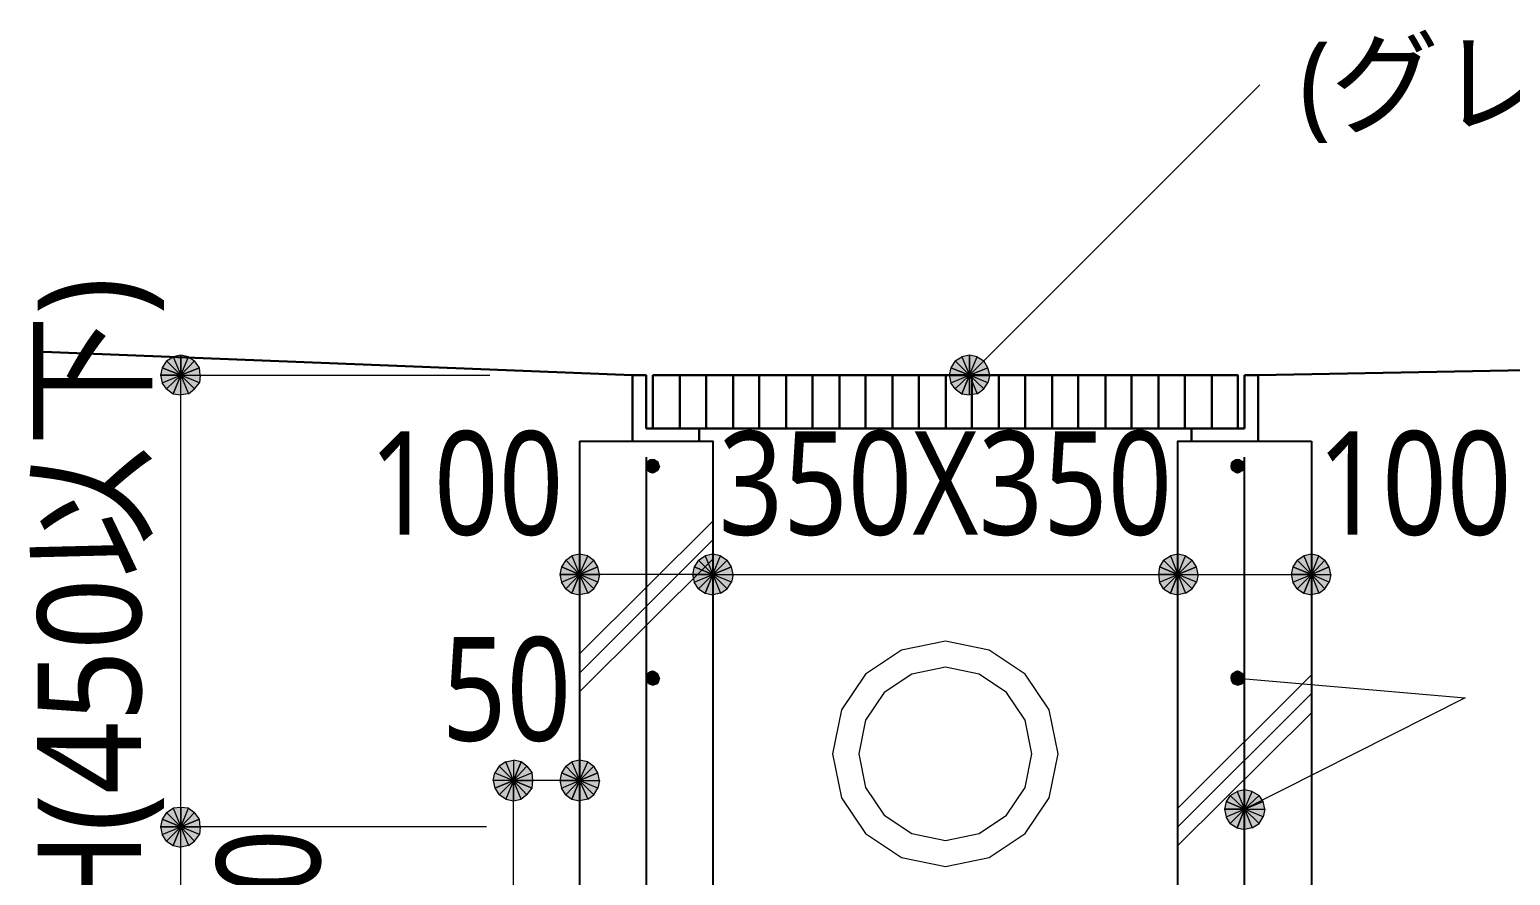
# Model space of a CAD drawing. Header units: millimetres. Extents: x 0 to 420, y 0 to 297.
# Drawn here: x 320.46 to 357.58, y 230.37 to 251.58 of the extents above; entities that cross this region are included whole.
import ezdxf
from ezdxf.enums import TextEntityAlignment as Align

# ---------------------------------------------------------------- set-up
doc = ezdxf.new("R2010")
doc.units = ezdxf.units.MM
doc.styles.add('kst32b', font='NotoSansJP-Variable.ttf')

msp = doc.modelspace()

# ---------------------------------------------------------------- hatches: boundary and pattern name
h = msp.add_hatch(color=7)
h.paths.add_polyline_path([(324.252, 243.417), (324.062, 243.374), (324.252, 242.909), (324.252, 243.417)])
h.paths.add_polyline_path([(324.062, 243.374), (324.252, 242.909), (323.892, 243.268), (324.062, 243.374)])
h.paths.add_polyline_path([(324.252, 242.909), (323.892, 243.268), (323.787, 243.099), (324.252, 242.909)])
h = msp.add_hatch(color=7)
h.paths.add_polyline_path([(324.718, 243.099), (324.591, 243.268), (324.252, 242.909), (324.718, 243.099)])
h.paths.add_polyline_path([(324.591, 243.268), (324.252, 242.909), (324.443, 243.374), (324.591, 243.268)])
h.paths.add_polyline_path([(324.252, 242.909), (324.443, 243.374), (324.252, 243.417), (324.252, 242.909)])
h = msp.add_hatch(color=7)
h.paths.add_polyline_path([(344.022, 243.417), (343.831, 243.374), (344.022, 242.909), (344.022, 243.417)])
h.paths.add_polyline_path([(343.831, 243.374), (344.022, 242.909), (343.662, 243.268), (343.831, 243.374)])
h.paths.add_polyline_path([(344.022, 242.909), (343.662, 243.268), (343.556, 243.099), (344.022, 242.909)])
h = msp.add_hatch(color=7)
h.paths.add_polyline_path([(344.487, 243.099), (344.382, 243.268), (344.022, 242.909), (344.487, 243.099)])
h.paths.add_polyline_path([(344.382, 243.268), (344.022, 242.909), (344.212, 243.374), (344.382, 243.268)])
h.paths.add_polyline_path([(344.022, 242.909), (344.212, 243.374), (344.022, 243.417), (344.022, 242.909)])
for points in [[(323.787, 243.099), (323.744, 242.909), (324.252, 242.909), (323.787, 243.099)], [(343.556, 243.099), (343.514, 242.909), (344.022, 242.909), (343.556, 243.099)], [(333.798, 238.104), (333.756, 237.913), (334.243, 237.913), (333.798, 238.104)], [(337.121, 238.104), (337.079, 237.913), (337.587, 237.913), (337.121, 238.104)], [(348.784, 238.104), (348.763, 237.913), (349.25, 237.913), (348.784, 238.104)], [(352.129, 238.104), (352.086, 237.913), (352.594, 237.913), (352.129, 238.104)], [(333.798, 232.939), (333.756, 232.749), (334.243, 232.749), (333.798, 232.939)], [(334.243, 232.791), (334.222, 232.77), (334.201, 232.749), (334.222, 232.728), (334.243, 232.706), (334.264, 232.728), (334.285, 232.749), (334.264, 232.77), (334.243, 232.791)], [(333.057, 232.558), (333.079, 232.749), (332.592, 232.749), (333.057, 232.558)], [(350.456, 232.22), (350.414, 232.029), (350.922, 232.029), (350.456, 232.22)], [(323.787, 231.775), (323.744, 231.584), (324.252, 231.584), (323.787, 231.775)]]:
    msp.add_hatch(color=7).paths.add_polyline_path(points)
h = msp.add_hatch(color=7)
h.paths.add_polyline_path([(323.744, 242.909), (323.787, 242.718), (324.252, 242.909), (323.744, 242.909)])
h.paths.add_polyline_path([(323.787, 242.718), (324.252, 242.909), (323.892, 242.57), (323.787, 242.718)])
h.paths.add_polyline_path([(324.252, 242.909), (323.892, 242.57), (324.062, 242.443), (324.252, 242.909)])
h = msp.add_hatch(color=7)
h.paths.add_polyline_path([(324.062, 242.443), (324.252, 242.422), (324.252, 242.909), (324.062, 242.443)])
h.paths.add_polyline_path([(324.252, 242.422), (324.252, 242.909), (324.443, 242.443), (324.252, 242.422)])
h.paths.add_polyline_path([(324.252, 242.909), (324.443, 242.443), (324.591, 242.57), (324.252, 242.909)])
h = msp.add_hatch(color=7)
h.paths.add_polyline_path([(324.591, 242.57), (324.718, 242.718), (324.252, 242.909), (324.591, 242.57)])
h.paths.add_polyline_path([(324.718, 242.718), (324.252, 242.909), (324.739, 242.909), (324.718, 242.718)])
h.paths.add_polyline_path([(324.252, 242.909), (324.739, 242.909), (324.718, 243.099), (324.252, 242.909)])
h = msp.add_hatch(color=7)
h.paths.add_polyline_path([(343.514, 242.909), (343.556, 242.718), (344.022, 242.909), (343.514, 242.909)])
h.paths.add_polyline_path([(343.556, 242.718), (344.022, 242.909), (343.662, 242.57), (343.556, 242.718)])
h.paths.add_polyline_path([(344.022, 242.909), (343.662, 242.57), (343.831, 242.443), (344.022, 242.909)])
h = msp.add_hatch(color=7)
h.paths.add_polyline_path([(343.831, 242.443), (344.022, 242.422), (344.022, 242.909), (343.831, 242.443)])
h.paths.add_polyline_path([(344.022, 242.422), (344.022, 242.909), (344.212, 242.443), (344.022, 242.422)])
h.paths.add_polyline_path([(344.022, 242.909), (344.212, 242.443), (344.382, 242.57), (344.022, 242.909)])
h = msp.add_hatch(color=7)
h.paths.add_polyline_path([(344.382, 242.57), (344.487, 242.718), (344.022, 242.909), (344.382, 242.57)])
h.paths.add_polyline_path([(344.487, 242.718), (344.022, 242.909), (344.53, 242.909), (344.487, 242.718)])
h.paths.add_polyline_path([(344.022, 242.909), (344.53, 242.909), (344.487, 243.099), (344.022, 242.909)])
h = msp.add_hatch(color=7)
h.paths.add_polyline_path([(335.979, 240.75), (335.915, 240.623), (336.084, 240.623), (335.979, 240.75)])
h.paths.add_polyline_path([(335.915, 240.623), (336.084, 240.623), (335.979, 240.517), (335.915, 240.623)])
h.paths.add_polyline_path([(336.084, 240.623), (335.979, 240.517), (336.084, 240.474), (336.084, 240.623)])
h = msp.add_hatch(color=7)
h.paths.add_polyline_path([(336.254, 240.623), (336.211, 240.75), (336.084, 240.623), (336.254, 240.623)])
h.paths.add_polyline_path([(336.211, 240.75), (336.084, 240.623), (336.084, 240.792), (336.211, 240.75)])
h.paths.add_polyline_path([(336.084, 240.623), (336.084, 240.792), (335.979, 240.75), (336.084, 240.623)])
h = msp.add_hatch(color=7)
h.paths.add_polyline_path([(336.084, 240.474), (336.211, 240.517), (336.084, 240.623), (336.084, 240.474)])
h.paths.add_polyline_path([(336.211, 240.517), (336.084, 240.623), (336.254, 240.623), (336.211, 240.517)])
h = msp.add_hatch(color=7)
h.paths.add_polyline_path([(350.626, 240.75), (350.584, 240.623), (350.753, 240.623), (350.626, 240.75)])
h.paths.add_polyline_path([(350.584, 240.623), (350.753, 240.623), (350.626, 240.517), (350.584, 240.623)])
h.paths.add_polyline_path([(350.753, 240.623), (350.626, 240.517), (350.753, 240.474), (350.753, 240.623)])
h = msp.add_hatch(color=7)
h.paths.add_polyline_path([(350.922, 240.623), (350.88, 240.75), (350.753, 240.623), (350.922, 240.623)])
h.paths.add_polyline_path([(350.88, 240.75), (350.753, 240.623), (350.753, 240.792), (350.88, 240.75)])
h.paths.add_polyline_path([(350.753, 240.623), (350.753, 240.792), (350.626, 240.75), (350.753, 240.623)])
h = msp.add_hatch(color=7)
h.paths.add_polyline_path([(350.753, 240.474), (350.88, 240.517), (350.753, 240.623), (350.753, 240.474)])
h.paths.add_polyline_path([(350.88, 240.517), (350.753, 240.623), (350.922, 240.623), (350.88, 240.517)])
h = msp.add_hatch(color=7)
h.paths.add_polyline_path([(334.243, 238.421), (334.052, 238.379), (334.243, 237.913), (334.243, 238.421)])
h.paths.add_polyline_path([(334.052, 238.379), (334.243, 237.913), (333.904, 238.273), (334.052, 238.379)])
h.paths.add_polyline_path([(334.243, 237.913), (333.904, 238.273), (333.798, 238.104), (334.243, 237.913)])
h = msp.add_hatch(color=7)
h.paths.add_polyline_path([(334.709, 238.104), (334.603, 238.273), (334.243, 237.913), (334.709, 238.104)])
h.paths.add_polyline_path([(334.603, 238.273), (334.243, 237.913), (334.454, 238.379), (334.603, 238.273)])
h.paths.add_polyline_path([(334.243, 237.913), (334.454, 238.379), (334.243, 238.421), (334.243, 237.913)])
h = msp.add_hatch(color=7)
h.paths.add_polyline_path([(337.587, 238.421), (337.397, 238.379), (337.587, 237.913), (337.587, 238.421)])
h.paths.add_polyline_path([(337.397, 238.379), (337.587, 237.913), (337.227, 238.273), (337.397, 238.379)])
h.paths.add_polyline_path([(337.587, 237.913), (337.227, 238.273), (337.121, 238.104), (337.587, 237.913)])
h = msp.add_hatch(color=7)
h.paths.add_polyline_path([(338.053, 238.104), (337.947, 238.273), (337.587, 237.913), (338.053, 238.104)])
h.paths.add_polyline_path([(337.947, 238.273), (337.587, 237.913), (337.778, 238.379), (337.947, 238.273)])
h.paths.add_polyline_path([(337.587, 237.913), (337.778, 238.379), (337.587, 238.421), (337.587, 237.913)])
h = msp.add_hatch(color=7)
h.paths.add_polyline_path([(349.25, 238.421), (349.06, 238.379), (349.25, 237.913), (349.25, 238.421)])
h.paths.add_polyline_path([(349.06, 238.379), (349.25, 237.913), (348.89, 238.273), (349.06, 238.379)])
h.paths.add_polyline_path([(349.25, 237.913), (348.89, 238.273), (348.784, 238.104), (349.25, 237.913)])
h = msp.add_hatch(color=7)
h.paths.add_polyline_path([(349.716, 238.104), (349.61, 238.273), (349.25, 237.913), (349.716, 238.104)])
h.paths.add_polyline_path([(349.61, 238.273), (349.25, 237.913), (349.441, 238.379), (349.61, 238.273)])
h.paths.add_polyline_path([(349.25, 237.913), (349.441, 238.379), (349.25, 238.421), (349.25, 237.913)])
h = msp.add_hatch(color=7)
h.paths.add_polyline_path([(352.594, 238.421), (352.404, 238.379), (352.594, 237.913), (352.594, 238.421)])
h.paths.add_polyline_path([(352.404, 238.379), (352.594, 237.913), (352.235, 238.273), (352.404, 238.379)])
h.paths.add_polyline_path([(352.594, 237.913), (352.235, 238.273), (352.129, 238.104), (352.594, 237.913)])
h = msp.add_hatch(color=7)
h.paths.add_polyline_path([(353.039, 238.104), (352.933, 238.273), (352.594, 237.913), (353.039, 238.104)])
h.paths.add_polyline_path([(352.933, 238.273), (352.594, 237.913), (352.785, 238.379), (352.933, 238.273)])
h.paths.add_polyline_path([(352.594, 237.913), (352.785, 238.379), (352.594, 238.421), (352.594, 237.913)])
h = msp.add_hatch(color=7)
h.paths.add_polyline_path([(334.603, 237.554), (334.709, 237.723), (334.243, 237.913), (334.603, 237.554)])
h.paths.add_polyline_path([(334.709, 237.723), (334.243, 237.913), (334.751, 237.913), (334.709, 237.723)])
h.paths.add_polyline_path([(334.243, 237.913), (334.751, 237.913), (334.709, 238.104), (334.243, 237.913)])
h = msp.add_hatch(color=7)
h.paths.add_polyline_path([(337.947, 237.554), (338.053, 237.723), (337.587, 237.913), (337.947, 237.554)])
h.paths.add_polyline_path([(338.053, 237.723), (337.587, 237.913), (338.095, 237.913), (338.053, 237.723)])
h.paths.add_polyline_path([(337.587, 237.913), (338.095, 237.913), (338.053, 238.104), (337.587, 237.913)])
h = msp.add_hatch(color=7)
h.paths.add_polyline_path([(349.61, 237.554), (349.716, 237.723), (349.25, 237.913), (349.61, 237.554)])
h.paths.add_polyline_path([(349.716, 237.723), (349.25, 237.913), (349.758, 237.913), (349.716, 237.723)])
h.paths.add_polyline_path([(349.25, 237.913), (349.758, 237.913), (349.716, 238.104), (349.25, 237.913)])
h = msp.add_hatch(color=7)
h.paths.add_polyline_path([(352.933, 237.554), (353.039, 237.723), (352.594, 237.913), (352.933, 237.554)])
h.paths.add_polyline_path([(353.039, 237.723), (352.594, 237.913), (353.081, 237.913), (353.039, 237.723)])
h.paths.add_polyline_path([(352.594, 237.913), (353.081, 237.913), (353.039, 238.104), (352.594, 237.913)])
h = msp.add_hatch(color=7)
h.paths.add_polyline_path([(333.756, 237.913), (333.798, 237.723), (334.243, 237.913), (333.756, 237.913)])
h.paths.add_polyline_path([(333.798, 237.723), (334.243, 237.913), (333.904, 237.554), (333.798, 237.723)])
h.paths.add_polyline_path([(334.243, 237.913), (333.904, 237.554), (334.052, 237.448), (334.243, 237.913)])
h = msp.add_hatch(color=7)
h.paths.add_polyline_path([(334.052, 237.448), (334.243, 237.405), (334.243, 237.913), (334.052, 237.448)])
h.paths.add_polyline_path([(334.243, 237.405), (334.243, 237.913), (334.454, 237.448), (334.243, 237.405)])
h.paths.add_polyline_path([(334.243, 237.913), (334.454, 237.448), (334.603, 237.554), (334.243, 237.913)])
h = msp.add_hatch(color=7)
h.paths.add_polyline_path([(337.079, 237.913), (337.121, 237.723), (337.587, 237.913), (337.079, 237.913)])
h.paths.add_polyline_path([(337.121, 237.723), (337.587, 237.913), (337.227, 237.554), (337.121, 237.723)])
h.paths.add_polyline_path([(337.587, 237.913), (337.227, 237.554), (337.397, 237.448), (337.587, 237.913)])
h = msp.add_hatch(color=7)
h.paths.add_polyline_path([(337.397, 237.448), (337.587, 237.405), (337.587, 237.913), (337.397, 237.448)])
h.paths.add_polyline_path([(337.587, 237.405), (337.587, 237.913), (337.778, 237.448), (337.587, 237.405)])
h.paths.add_polyline_path([(337.587, 237.913), (337.778, 237.448), (337.947, 237.554), (337.587, 237.913)])
h = msp.add_hatch(color=7)
h.paths.add_polyline_path([(348.763, 237.913), (348.784, 237.723), (349.25, 237.913), (348.763, 237.913)])
h.paths.add_polyline_path([(348.784, 237.723), (349.25, 237.913), (348.89, 237.554), (348.784, 237.723)])
h.paths.add_polyline_path([(349.25, 237.913), (348.89, 237.554), (349.06, 237.448), (349.25, 237.913)])
h = msp.add_hatch(color=7)
h.paths.add_polyline_path([(349.06, 237.448), (349.25, 237.405), (349.25, 237.913), (349.06, 237.448)])
h.paths.add_polyline_path([(349.25, 237.405), (349.25, 237.913), (349.441, 237.448), (349.25, 237.405)])
h.paths.add_polyline_path([(349.25, 237.913), (349.441, 237.448), (349.61, 237.554), (349.25, 237.913)])
h = msp.add_hatch(color=7)
h.paths.add_polyline_path([(352.086, 237.913), (352.129, 237.723), (352.594, 237.913), (352.086, 237.913)])
h.paths.add_polyline_path([(352.129, 237.723), (352.594, 237.913), (352.235, 237.554), (352.129, 237.723)])
h.paths.add_polyline_path([(352.594, 237.913), (352.235, 237.554), (352.404, 237.448), (352.594, 237.913)])
h = msp.add_hatch(color=7)
h.paths.add_polyline_path([(352.404, 237.448), (352.594, 237.405), (352.594, 237.913), (352.404, 237.448)])
h.paths.add_polyline_path([(352.594, 237.405), (352.594, 237.913), (352.785, 237.448), (352.594, 237.405)])
h.paths.add_polyline_path([(352.594, 237.913), (352.785, 237.448), (352.933, 237.554), (352.594, 237.913)])
h = msp.add_hatch(color=7)
h.paths.add_polyline_path([(335.979, 235.416), (335.915, 235.31), (336.084, 235.31), (335.979, 235.416)])
h.paths.add_polyline_path([(335.915, 235.31), (336.084, 235.31), (335.979, 235.183), (335.915, 235.31)])
h.paths.add_polyline_path([(336.084, 235.31), (335.979, 235.183), (336.084, 235.14), (336.084, 235.31)])
h = msp.add_hatch(color=7)
h.paths.add_polyline_path([(336.254, 235.31), (336.211, 235.416), (336.084, 235.31), (336.254, 235.31)])
h.paths.add_polyline_path([(336.211, 235.416), (336.084, 235.31), (336.084, 235.458), (336.211, 235.416)])
h.paths.add_polyline_path([(336.084, 235.31), (336.084, 235.458), (335.979, 235.416), (336.084, 235.31)])
h = msp.add_hatch(color=7)
h.paths.add_polyline_path([(350.626, 235.416), (350.584, 235.31), (350.753, 235.31), (350.626, 235.416)])
h.paths.add_polyline_path([(350.584, 235.31), (350.753, 235.31), (350.626, 235.183), (350.584, 235.31)])
h.paths.add_polyline_path([(350.753, 235.31), (350.626, 235.183), (350.753, 235.14), (350.753, 235.31)])
h = msp.add_hatch(color=7)
h.paths.add_polyline_path([(350.922, 235.31), (350.88, 235.416), (350.753, 235.31), (350.922, 235.31)])
h.paths.add_polyline_path([(350.88, 235.416), (350.753, 235.31), (350.753, 235.458), (350.88, 235.416)])
h.paths.add_polyline_path([(350.753, 235.31), (350.753, 235.458), (350.626, 235.416), (350.753, 235.31)])
h = msp.add_hatch(color=7)
h.paths.add_polyline_path([(336.084, 235.14), (336.211, 235.183), (336.084, 235.31), (336.084, 235.14)])
h.paths.add_polyline_path([(336.211, 235.183), (336.084, 235.31), (336.254, 235.31), (336.211, 235.183)])
h = msp.add_hatch(color=7)
h.paths.add_polyline_path([(350.753, 235.14), (350.88, 235.183), (350.753, 235.31), (350.753, 235.14)])
h.paths.add_polyline_path([(350.88, 235.183), (350.753, 235.31), (350.922, 235.31), (350.88, 235.183)])
h = msp.add_hatch(color=7)
h.paths.add_polyline_path([(332.782, 233.214), (332.592, 233.257), (332.592, 232.749), (332.782, 233.214)])
h.paths.add_polyline_path([(332.592, 233.257), (332.592, 232.749), (332.401, 233.214), (332.592, 233.257)])
h.paths.add_polyline_path([(332.592, 232.749), (332.401, 233.214), (332.232, 233.108), (332.592, 232.749)])
h = msp.add_hatch(color=7)
h.paths.add_polyline_path([(333.079, 232.749), (333.057, 232.939), (332.592, 232.749), (333.079, 232.749)])
h.paths.add_polyline_path([(333.057, 232.939), (332.592, 232.749), (332.93, 233.108), (333.057, 232.939)])
h.paths.add_polyline_path([(332.592, 232.749), (332.93, 233.108), (332.782, 233.214), (332.592, 232.749)])
h = msp.add_hatch(color=7)
h.paths.add_polyline_path([(334.243, 233.257), (334.052, 233.214), (334.243, 232.749), (334.243, 233.257)])
h.paths.add_polyline_path([(334.052, 233.214), (334.243, 232.749), (333.904, 233.108), (334.052, 233.214)])
h.paths.add_polyline_path([(334.243, 232.749), (333.904, 233.108), (333.798, 232.939), (334.243, 232.749)])
h = msp.add_hatch(color=7)
h.paths.add_polyline_path([(334.709, 232.939), (334.603, 233.108), (334.243, 232.749), (334.709, 232.939)])
h.paths.add_polyline_path([(334.603, 233.108), (334.243, 232.749), (334.454, 233.214), (334.603, 233.108)])
h.paths.add_polyline_path([(334.243, 232.749), (334.454, 233.214), (334.243, 233.257), (334.243, 232.749)])
h = msp.add_hatch(color=7)
h.paths.add_polyline_path([(332.232, 233.108), (332.126, 232.939), (332.592, 232.749), (332.232, 233.108)])
h.paths.add_polyline_path([(332.126, 232.939), (332.592, 232.749), (332.084, 232.749), (332.126, 232.939)])
h.paths.add_polyline_path([(332.592, 232.749), (332.084, 232.749), (332.126, 232.558), (332.592, 232.749)])
h = msp.add_hatch(color=7)
h.paths.add_polyline_path([(334.603, 232.389), (334.709, 232.558), (334.243, 232.749), (334.603, 232.389)])
h.paths.add_polyline_path([(334.709, 232.558), (334.243, 232.749), (334.751, 232.749), (334.709, 232.558)])
h.paths.add_polyline_path([(334.243, 232.749), (334.751, 232.749), (334.709, 232.939), (334.243, 232.749)])
h = msp.add_hatch(color=7)
h.paths.add_polyline_path([(332.126, 232.558), (332.232, 232.389), (332.592, 232.749), (332.126, 232.558)])
h.paths.add_polyline_path([(332.232, 232.389), (332.592, 232.749), (332.401, 232.283), (332.232, 232.389)])
h.paths.add_polyline_path([(332.592, 232.749), (332.401, 232.283), (332.592, 232.241), (332.592, 232.749)])
h = msp.add_hatch(color=7)
h.paths.add_polyline_path([(332.592, 232.241), (332.782, 232.283), (332.592, 232.749), (332.592, 232.241)])
h.paths.add_polyline_path([(332.782, 232.283), (332.592, 232.749), (332.93, 232.389), (332.782, 232.283)])
h.paths.add_polyline_path([(332.592, 232.749), (332.93, 232.389), (333.057, 232.558), (332.592, 232.749)])
h = msp.add_hatch(color=7)
h.paths.add_polyline_path([(333.756, 232.749), (333.798, 232.558), (334.243, 232.749), (333.756, 232.749)])
h.paths.add_polyline_path([(333.798, 232.558), (334.243, 232.749), (333.904, 232.389), (333.798, 232.558)])
h.paths.add_polyline_path([(334.243, 232.749), (333.904, 232.389), (334.052, 232.283), (334.243, 232.749)])
h = msp.add_hatch(color=7)
h.paths.add_polyline_path([(334.052, 232.283), (334.243, 232.241), (334.243, 232.749), (334.052, 232.283)])
h.paths.add_polyline_path([(334.243, 232.241), (334.243, 232.749), (334.454, 232.283), (334.243, 232.241)])
h.paths.add_polyline_path([(334.243, 232.749), (334.454, 232.283), (334.603, 232.389), (334.243, 232.749)])
h = msp.add_hatch(color=7)
h.paths.add_polyline_path([(350.922, 232.516), (350.732, 232.473), (350.922, 232.029), (350.922, 232.516)])
h.paths.add_polyline_path([(350.732, 232.473), (350.922, 232.029), (350.562, 232.368), (350.732, 232.473)])
h.paths.add_polyline_path([(350.922, 232.029), (350.562, 232.368), (350.456, 232.22), (350.922, 232.029)])
h = msp.add_hatch(color=7)
h.paths.add_polyline_path([(351.388, 232.22), (351.282, 232.368), (350.922, 232.029), (351.388, 232.22)])
h.paths.add_polyline_path([(351.282, 232.368), (350.922, 232.029), (351.113, 232.473), (351.282, 232.368)])
h.paths.add_polyline_path([(350.922, 232.029), (351.113, 232.473), (350.922, 232.516), (350.922, 232.029)])
h = msp.add_hatch(color=7)
h.paths.add_polyline_path([(324.252, 232.071), (324.062, 232.05), (324.252, 231.584), (324.252, 232.071)])
h.paths.add_polyline_path([(324.062, 232.05), (324.252, 231.584), (323.892, 231.944), (324.062, 232.05)])
h.paths.add_polyline_path([(324.252, 231.584), (323.892, 231.944), (323.787, 231.775), (324.252, 231.584)])
h = msp.add_hatch(color=7)
h.paths.add_polyline_path([(324.718, 231.775), (324.591, 231.944), (324.252, 231.584), (324.718, 231.775)])
h.paths.add_polyline_path([(324.591, 231.944), (324.252, 231.584), (324.443, 232.05), (324.591, 231.944)])
h.paths.add_polyline_path([(324.252, 231.584), (324.443, 232.05), (324.252, 232.071), (324.252, 231.584)])
h = msp.add_hatch(color=7)
h.paths.add_polyline_path([(350.414, 232.029), (350.456, 231.838), (350.922, 232.029), (350.414, 232.029)])
h.paths.add_polyline_path([(350.456, 231.838), (350.922, 232.029), (350.562, 231.669), (350.456, 231.838)])
h.paths.add_polyline_path([(350.922, 232.029), (350.562, 231.669), (350.732, 231.563), (350.922, 232.029)])
h = msp.add_hatch(color=7)
h.paths.add_polyline_path([(350.732, 231.563), (350.922, 231.521), (350.922, 232.029), (350.732, 231.563)])
h.paths.add_polyline_path([(350.922, 231.521), (350.922, 232.029), (351.113, 231.563), (350.922, 231.521)])
h.paths.add_polyline_path([(350.922, 232.029), (351.113, 231.563), (351.282, 231.669), (350.922, 232.029)])
h = msp.add_hatch(color=7)
h.paths.add_polyline_path([(351.282, 231.669), (351.388, 231.838), (350.922, 232.029), (351.282, 231.669)])
h.paths.add_polyline_path([(351.388, 231.838), (350.922, 232.029), (351.43, 232.029), (351.388, 231.838)])
h.paths.add_polyline_path([(350.922, 232.029), (351.43, 232.029), (351.388, 232.22), (350.922, 232.029)])
h = msp.add_hatch(color=7)
h.paths.add_polyline_path([(324.591, 231.225), (324.718, 231.394), (324.252, 231.584), (324.591, 231.225)])
h.paths.add_polyline_path([(324.718, 231.394), (324.252, 231.584), (324.739, 231.584), (324.718, 231.394)])
h.paths.add_polyline_path([(324.252, 231.584), (324.739, 231.584), (324.718, 231.775), (324.252, 231.584)])
h = msp.add_hatch(color=7)
h.paths.add_polyline_path([(323.744, 231.584), (323.787, 231.394), (324.252, 231.584), (323.744, 231.584)])
h.paths.add_polyline_path([(323.787, 231.394), (324.252, 231.584), (323.892, 231.225), (323.787, 231.394)])
h.paths.add_polyline_path([(324.252, 231.584), (323.892, 231.225), (324.062, 231.119), (324.252, 231.584)])
h = msp.add_hatch(color=7)
h.paths.add_polyline_path([(324.062, 231.119), (324.252, 231.076), (324.252, 231.584), (324.062, 231.119)])
h.paths.add_polyline_path([(324.252, 231.076), (324.252, 231.584), (324.443, 231.119), (324.252, 231.076)])
h.paths.add_polyline_path([(324.252, 231.584), (324.443, 231.119), (324.591, 231.225), (324.252, 231.584)])

# ---------------------------------------------------------------- linework, layer by layer
at = {"lineweight": 13}
for points in [[(344.022, 242.909), (351.303, 250.19)], [(324.252, 242.909), (331.999, 242.909)], [(324.252, 231.584), (324.252, 242.909)], [(334.243, 235.924), (337.587, 239.247)], [(334.243, 235.437), (337.587, 238.781)], [(337.587, 238.294), (334.243, 234.971)], [(337.587, 237.913), (334.243, 237.913)], [(337.587, 237.913), (349.25, 237.913)], [(349.25, 237.913), (352.594, 237.913)], [(352.594, 235.395), (349.25, 232.05)], [(350.753, 235.31), (356.447, 234.823), (350.922, 232.029)], [(349.25, 231.584), (352.594, 234.929)], [(352.594, 234.442), (349.25, 231.119)], [(332.592, 227.711), (332.592, 232.749)], [(334.243, 232.749), (332.592, 232.749)], [(331.914, 231.584), (324.252, 231.584)], [(324.252, 217.911), (324.252, 221.255), (324.252, 222.906), (324.252, 226.589), (324.252, 231.584)]]:
    msp.add_lwpolyline(points, dxfattribs=at)
at = {"lineweight": 30}
for points in [[(320.59, 243.501), (335.576, 242.909), (335.576, 241.258)], [(351.261, 242.909), (372.745, 243.311)], [(335.576, 242.909), (335.915, 242.909), (335.915, 241.575)], [(336.084, 242.909), (350.753, 242.909), (350.753, 241.575)], [(336.084, 241.575), (336.084, 242.909)], [(336.762, 241.575), (336.762, 242.909)], [(337.418, 242.909), (337.418, 241.575)], [(338.095, 241.575), (338.095, 242.909)], [(338.751, 242.909), (338.751, 241.575)], [(339.429, 241.575), (339.429, 242.909)], [(340.085, 242.909), (340.085, 241.575)], [(340.762, 241.575), (340.762, 242.909)], [(341.418, 242.909), (341.418, 241.575)], [(342.096, 241.575), (342.096, 242.909)], [(342.752, 242.909), (342.752, 241.575)], [(343.429, 241.575), (343.429, 242.909)], [(344.085, 242.909), (344.085, 241.575)], [(344.763, 241.575), (344.763, 242.909)], [(345.419, 242.909), (345.419, 241.575)], [(346.096, 241.575), (346.096, 242.909)], [(346.752, 242.909), (346.752, 241.575)], [(347.43, 241.575), (347.43, 242.909)], [(348.086, 242.909), (348.086, 241.575)], [(348.763, 241.575), (348.763, 242.909)], [(349.419, 242.909), (349.419, 241.575)], [(350.097, 241.575), (350.097, 242.909)], [(350.922, 242.909), (350.922, 241.575)], [(350.922, 242.909), (351.261, 242.909), (351.261, 241.258)], [(335.915, 241.575), (350.922, 241.575)], [(337.248, 241.258), (337.248, 241.575)], [(349.589, 241.258), (349.589, 241.575)]]:
    msp.add_lwpolyline(points, dxfattribs=at)
at = {"lineweight": 0}
for points in [[(324.252, 242.909), (323.892, 243.268), (323.787, 243.099)], [(324.062, 243.374), (324.252, 242.909), (323.892, 243.268)], [(324.252, 243.417), (324.062, 243.374), (324.252, 242.909)], [(324.252, 242.909), (324.443, 243.374), (324.252, 243.417)], [(324.591, 243.268), (324.252, 242.909), (324.443, 243.374)], [(324.718, 243.099), (324.591, 243.268), (324.252, 242.909)], [(344.022, 242.909), (343.662, 243.268), (343.556, 243.099)], [(343.831, 243.374), (344.022, 242.909), (343.662, 243.268)], [(344.022, 243.417), (343.831, 243.374), (344.022, 242.909)], [(344.022, 242.909), (344.212, 243.374), (344.022, 243.417)], [(344.382, 243.268), (344.022, 242.909), (344.212, 243.374)], [(344.487, 243.099), (344.382, 243.268), (344.022, 242.909)], [(323.787, 243.099), (323.744, 242.909), (324.252, 242.909)], [(323.744, 242.909), (323.787, 242.718), (324.252, 242.909)], [(323.787, 242.718), (324.252, 242.909), (323.892, 242.57)], [(324.252, 242.909), (323.892, 242.57), (324.062, 242.443)], [(324.062, 242.443), (324.252, 242.422), (324.252, 242.909)], [(324.252, 242.909), (324.739, 242.909), (324.718, 243.099)], [(324.252, 242.422), (324.252, 242.909), (324.443, 242.443)], [(324.252, 242.909), (324.443, 242.443), (324.591, 242.57)], [(324.591, 242.57), (324.718, 242.718), (324.252, 242.909)], [(324.718, 242.718), (324.252, 242.909), (324.739, 242.909)], [(343.556, 243.099), (343.514, 242.909), (344.022, 242.909)], [(343.514, 242.909), (343.556, 242.718), (344.022, 242.909)], [(343.556, 242.718), (344.022, 242.909), (343.662, 242.57)], [(344.022, 242.909), (343.662, 242.57), (343.831, 242.443)], [(343.831, 242.443), (344.022, 242.422), (344.022, 242.909)], [(344.022, 242.909), (344.53, 242.909), (344.487, 243.099)], [(344.022, 242.422), (344.022, 242.909), (344.212, 242.443)], [(344.022, 242.909), (344.212, 242.443), (344.382, 242.57)], [(344.382, 242.57), (344.487, 242.718), (344.022, 242.909)], [(344.487, 242.718), (344.022, 242.909), (344.53, 242.909)], [(335.979, 240.75), (335.915, 240.623), (336.084, 240.623)], [(335.915, 240.623), (336.084, 240.623), (335.979, 240.517)], [(336.084, 240.623), (336.084, 240.792), (335.979, 240.75)], [(336.084, 240.623), (335.979, 240.517), (336.084, 240.474)], [(336.211, 240.75), (336.084, 240.623), (336.084, 240.792)], [(336.254, 240.623), (336.211, 240.75), (336.084, 240.623)], [(336.084, 240.474), (336.211, 240.517), (336.084, 240.623)], [(336.211, 240.517), (336.084, 240.623), (336.254, 240.623)], [(350.626, 240.75), (350.584, 240.623), (350.753, 240.623)], [(350.584, 240.623), (350.753, 240.623), (350.626, 240.517)], [(350.753, 240.623), (350.753, 240.792), (350.626, 240.75)], [(350.753, 240.623), (350.626, 240.517), (350.753, 240.474)], [(350.88, 240.75), (350.753, 240.623), (350.753, 240.792)], [(350.922, 240.623), (350.88, 240.75), (350.753, 240.623)], [(350.753, 240.474), (350.88, 240.517), (350.753, 240.623)], [(350.88, 240.517), (350.753, 240.623), (350.922, 240.623)], [(334.052, 238.379), (334.243, 237.913), (333.904, 238.273)], [(334.243, 238.421), (334.052, 238.379), (334.243, 237.913)], [(334.243, 237.913), (334.454, 238.379), (334.243, 238.421)], [(334.603, 238.273), (334.243, 237.913), (334.454, 238.379)], [(337.397, 238.379), (337.587, 237.913), (337.227, 238.273)], [(337.587, 238.421), (337.397, 238.379), (337.587, 237.913)], [(337.587, 237.913), (337.778, 238.379), (337.587, 238.421)], [(337.947, 238.273), (337.587, 237.913), (337.778, 238.379)], [(349.06, 238.379), (349.25, 237.913), (348.89, 238.273)], [(349.25, 238.421), (349.06, 238.379), (349.25, 237.913)], [(349.25, 237.913), (349.441, 238.379), (349.25, 238.421)], [(349.61, 238.273), (349.25, 237.913), (349.441, 238.379)], [(352.404, 238.379), (352.594, 237.913), (352.235, 238.273)], [(352.594, 238.421), (352.404, 238.379), (352.594, 237.913)], [(352.594, 237.913), (352.785, 238.379), (352.594, 238.421)], [(352.933, 238.273), (352.594, 237.913), (352.785, 238.379)], [(333.798, 238.104), (333.756, 237.913), (334.243, 237.913)], [(334.243, 237.913), (333.904, 238.273), (333.798, 238.104)], [(334.709, 238.104), (334.603, 238.273), (334.243, 237.913)], [(334.243, 237.913), (334.751, 237.913), (334.709, 238.104)], [(337.121, 238.104), (337.079, 237.913), (337.587, 237.913)], [(337.587, 237.913), (337.227, 238.273), (337.121, 238.104)], [(338.053, 238.104), (337.947, 238.273), (337.587, 237.913)], [(337.587, 237.913), (338.095, 237.913), (338.053, 238.104)], [(348.784, 238.104), (348.763, 237.913), (349.25, 237.913)], [(349.25, 237.913), (348.89, 238.273), (348.784, 238.104)], [(349.716, 238.104), (349.61, 238.273), (349.25, 237.913)], [(349.25, 237.913), (349.758, 237.913), (349.716, 238.104)], [(352.129, 238.104), (352.086, 237.913), (352.594, 237.913)], [(352.594, 237.913), (352.235, 238.273), (352.129, 238.104)], [(353.039, 238.104), (352.933, 238.273), (352.594, 237.913)], [(352.594, 237.913), (353.081, 237.913), (353.039, 238.104)], [(333.756, 237.913), (333.798, 237.723), (334.243, 237.913)], [(333.798, 237.723), (334.243, 237.913), (333.904, 237.554)], [(334.243, 237.913), (333.904, 237.554), (334.052, 237.448)], [(334.052, 237.448), (334.243, 237.405), (334.243, 237.913)], [(334.243, 237.405), (334.243, 237.913), (334.454, 237.448)], [(334.243, 237.913), (334.454, 237.448), (334.603, 237.554)], [(334.603, 237.554), (334.709, 237.723), (334.243, 237.913)], [(334.709, 237.723), (334.243, 237.913), (334.751, 237.913)], [(337.079, 237.913), (337.121, 237.723), (337.587, 237.913)], [(337.121, 237.723), (337.587, 237.913), (337.227, 237.554)], [(337.587, 237.913), (337.227, 237.554), (337.397, 237.448)], [(337.397, 237.448), (337.587, 237.405), (337.587, 237.913)], [(337.587, 237.405), (337.587, 237.913), (337.778, 237.448)], [(337.587, 237.913), (337.778, 237.448), (337.947, 237.554)], [(337.947, 237.554), (338.053, 237.723), (337.587, 237.913)], [(338.053, 237.723), (337.587, 237.913), (338.095, 237.913)], [(348.763, 237.913), (348.784, 237.723), (349.25, 237.913)], [(348.784, 237.723), (349.25, 237.913), (348.89, 237.554)], [(349.25, 237.913), (348.89, 237.554), (349.06, 237.448)], [(349.06, 237.448), (349.25, 237.405), (349.25, 237.913)], [(349.25, 237.405), (349.25, 237.913), (349.441, 237.448)], [(349.25, 237.913), (349.441, 237.448), (349.61, 237.554)], [(349.61, 237.554), (349.716, 237.723), (349.25, 237.913)], [(349.716, 237.723), (349.25, 237.913), (349.758, 237.913)], [(352.086, 237.913), (352.129, 237.723), (352.594, 237.913)], [(352.129, 237.723), (352.594, 237.913), (352.235, 237.554)], [(352.594, 237.913), (352.235, 237.554), (352.404, 237.448)], [(352.404, 237.448), (352.594, 237.405), (352.594, 237.913)], [(352.594, 237.405), (352.594, 237.913), (352.785, 237.448)], [(352.594, 237.913), (352.785, 237.448), (352.933, 237.554)], [(352.933, 237.554), (353.039, 237.723), (352.594, 237.913)], [(353.039, 237.723), (352.594, 237.913), (353.081, 237.913)], [(335.979, 235.416), (335.915, 235.31), (336.084, 235.31)], [(336.084, 235.31), (336.084, 235.458), (335.979, 235.416)], [(336.211, 235.416), (336.084, 235.31), (336.084, 235.458)], [(336.254, 235.31), (336.211, 235.416), (336.084, 235.31)], [(350.626, 235.416), (350.584, 235.31), (350.753, 235.31)], [(350.753, 235.31), (350.753, 235.458), (350.626, 235.416)], [(350.88, 235.416), (350.753, 235.31), (350.753, 235.458)], [(350.922, 235.31), (350.88, 235.416), (350.753, 235.31)], [(335.915, 235.31), (336.084, 235.31), (335.979, 235.183)], [(336.084, 235.31), (335.979, 235.183), (336.084, 235.14)], [(336.084, 235.14), (336.211, 235.183), (336.084, 235.31)], [(336.211, 235.183), (336.084, 235.31), (336.254, 235.31)], [(350.584, 235.31), (350.753, 235.31), (350.626, 235.183)], [(350.753, 235.31), (350.626, 235.183), (350.753, 235.14)], [(350.753, 235.14), (350.88, 235.183), (350.753, 235.31)], [(350.88, 235.183), (350.753, 235.31), (350.922, 235.31)], [(332.592, 232.749), (332.401, 233.214), (332.232, 233.108)], [(332.592, 233.257), (332.592, 232.749), (332.401, 233.214)], [(332.782, 233.214), (332.592, 233.257), (332.592, 232.749)], [(332.592, 232.749), (332.93, 233.108), (332.782, 233.214)], [(334.052, 233.214), (334.243, 232.749), (333.904, 233.108)], [(334.243, 233.257), (334.052, 233.214), (334.243, 232.749)], [(334.243, 232.749), (334.454, 233.214), (334.243, 233.257)], [(334.603, 233.108), (334.243, 232.749), (334.454, 233.214)], [(332.126, 232.939), (332.592, 232.749), (332.084, 232.749)], [(332.232, 233.108), (332.126, 232.939), (332.592, 232.749)], [(333.057, 232.939), (332.592, 232.749), (332.93, 233.108)], [(333.079, 232.749), (333.057, 232.939), (332.592, 232.749)], [(333.798, 232.939), (333.756, 232.749), (334.243, 232.749)], [(334.243, 232.749), (333.904, 233.108), (333.798, 232.939)], [(334.243, 232.791), (334.222, 232.77), (334.201, 232.749), (334.222, 232.728), (334.243, 232.706), (334.264, 232.728), (334.285, 232.749), (334.264, 232.77)], [(334.709, 232.939), (334.603, 233.108), (334.243, 232.749)], [(334.243, 232.749), (334.751, 232.749), (334.709, 232.939)], [(332.592, 232.749), (332.084, 232.749), (332.126, 232.558)], [(332.126, 232.558), (332.232, 232.389), (332.592, 232.749)], [(332.232, 232.389), (332.592, 232.749), (332.401, 232.283)], [(332.592, 232.749), (332.401, 232.283), (332.592, 232.241)], [(332.592, 232.241), (332.782, 232.283), (332.592, 232.749)], [(332.782, 232.283), (332.592, 232.749), (332.93, 232.389)], [(332.592, 232.749), (332.93, 232.389), (333.057, 232.558)], [(333.057, 232.558), (333.079, 232.749), (332.592, 232.749)], [(333.756, 232.749), (333.798, 232.558), (334.243, 232.749)], [(333.798, 232.558), (334.243, 232.749), (333.904, 232.389)], [(334.243, 232.749), (333.904, 232.389), (334.052, 232.283)], [(334.052, 232.283), (334.243, 232.241), (334.243, 232.749)], [(334.243, 232.241), (334.243, 232.749), (334.454, 232.283)], [(334.243, 232.749), (334.454, 232.283), (334.603, 232.389)], [(334.603, 232.389), (334.709, 232.558), (334.243, 232.749)], [(334.709, 232.558), (334.243, 232.749), (334.751, 232.749)], [(350.732, 232.473), (350.922, 232.029), (350.562, 232.368)], [(350.922, 232.516), (350.732, 232.473), (350.922, 232.029)], [(350.922, 232.029), (351.113, 232.473), (350.922, 232.516)], [(351.282, 232.368), (350.922, 232.029), (351.113, 232.473)], [(324.062, 232.05), (324.252, 231.584), (323.892, 231.944)], [(324.252, 232.071), (324.062, 232.05), (324.252, 231.584)], [(324.252, 231.584), (324.443, 232.05), (324.252, 232.071)], [(324.591, 231.944), (324.252, 231.584), (324.443, 232.05)], [(350.456, 232.22), (350.414, 232.029), (350.922, 232.029)], [(350.414, 232.029), (350.456, 231.838), (350.922, 232.029)], [(350.922, 232.029), (350.562, 232.368), (350.456, 232.22)], [(350.456, 231.838), (350.922, 232.029), (350.562, 231.669)], [(350.922, 232.029), (350.562, 231.669), (350.732, 231.563)], [(350.732, 231.563), (350.922, 231.521), (350.922, 232.029)], [(351.388, 232.22), (351.282, 232.368), (350.922, 232.029)], [(350.922, 232.029), (351.43, 232.029), (351.388, 232.22)], [(350.922, 231.521), (350.922, 232.029), (351.113, 231.563)], [(350.922, 232.029), (351.113, 231.563), (351.282, 231.669)], [(351.282, 231.669), (351.388, 231.838), (350.922, 232.029)], [(351.388, 231.838), (350.922, 232.029), (351.43, 232.029)], [(323.787, 231.775), (323.744, 231.584), (324.252, 231.584)], [(324.252, 231.584), (323.892, 231.944), (323.787, 231.775)], [(324.718, 231.775), (324.591, 231.944), (324.252, 231.584)], [(324.252, 231.584), (324.739, 231.584), (324.718, 231.775)], [(323.744, 231.584), (323.787, 231.394), (324.252, 231.584)], [(323.787, 231.394), (324.252, 231.584), (323.892, 231.225)], [(324.252, 231.584), (323.892, 231.225), (324.062, 231.119)], [(324.062, 231.119), (324.252, 231.076), (324.252, 231.584)], [(324.252, 231.076), (324.252, 231.584), (324.443, 231.119)], [(324.252, 231.584), (324.443, 231.119), (324.591, 231.225)], [(324.591, 231.225), (324.718, 231.394), (324.252, 231.584)], [(324.718, 231.394), (324.252, 231.584), (324.739, 231.584)]]:
    msp.add_lwpolyline(points, close=True, dxfattribs=at)
at = {"lineweight": 25}
for points in [[(334.243, 241.258), (334.243, 222.906)], [(334.243, 241.258), (337.587, 241.258), (337.587, 226.25), (349.25, 226.25), (349.25, 241.258), (352.594, 241.258)], [(352.594, 241.258), (352.594, 222.906)], [(335.915, 240.855), (335.915, 224.917)], [(350.922, 224.917), (350.922, 240.855)]]:
    msp.add_lwpolyline(points, dxfattribs=at)
for points in [[(336.233, 240.633), (336.22, 240.695), (336.186, 240.746), (336.136, 240.78), (336.074, 240.792), (336.012, 240.78), (335.961, 240.746), (335.927, 240.695), (335.915, 240.633), (335.927, 240.571), (335.961, 240.521), (336.012, 240.487), (336.074, 240.474), (336.136, 240.487), (336.186, 240.521), (336.22, 240.571)], [(350.901, 240.633), (350.889, 240.695), (350.855, 240.746), (350.804, 240.78), (350.742, 240.792), (350.68, 240.78), (350.63, 240.746), (350.596, 240.695), (350.583, 240.633), (350.596, 240.571), (350.63, 240.521), (350.68, 240.487), (350.742, 240.474), (350.804, 240.487), (350.855, 240.521), (350.889, 240.571)], [(336.233, 235.32), (336.22, 235.382), (336.186, 235.433), (336.136, 235.467), (336.074, 235.479), (336.012, 235.467), (335.961, 235.433), (335.927, 235.382), (335.915, 235.32), (335.927, 235.259), (335.961, 235.208), (336.012, 235.174), (336.074, 235.162), (336.136, 235.174), (336.186, 235.208), (336.22, 235.259)], [(350.901, 235.32), (350.889, 235.382), (350.855, 235.433), (350.804, 235.467), (350.742, 235.479), (350.68, 235.467), (350.63, 235.433), (350.596, 235.382), (350.583, 235.32), (350.596, 235.259), (350.63, 235.208), (350.68, 235.174), (350.742, 235.162), (350.804, 235.174), (350.855, 235.208), (350.889, 235.259)]]:
    msp.add_lwpolyline(points, close=True, dxfattribs=at)
at = {"lineweight": 13}
for points in [[(346.244, 233.415), (346.022, 234.515), (345.417, 235.414), (344.518, 236.019), (343.419, 236.241), (342.319, 236.019), (341.42, 235.414), (340.815, 234.515), (340.593, 233.415), (340.815, 232.315), (341.42, 231.417), (342.319, 230.812), (343.419, 230.59), (344.518, 230.812), (345.417, 231.417), (346.022, 232.315)], [(345.588, 233.415), (345.418, 234.26), (344.953, 234.95), (344.263, 235.415), (343.419, 235.585), (342.574, 235.415), (341.884, 234.95), (341.419, 234.26), (341.249, 233.415), (341.419, 232.571), (341.884, 231.881), (342.574, 231.416), (343.419, 231.246), (344.263, 231.416), (344.953, 231.881), (345.418, 232.571)]]:
    msp.add_lwpolyline(points, close=True, dxfattribs=at)

# ---------------------------------------------------------------- texts
at = {"style": 'kst32b'}
for s, height, p, p2 in [('(グレーチング枠付き)', 2.07913, (352.298, 249.195), (378.287, 249.195)), ('H(450以下)', 2.5989, (323.257, 229.129), (323.257, 245.372)), ('100', 2.5989, (328.972, 238.908), (333.845, 238.908)), ('350X350', 2.5989, (337.735, 238.908), (349.106, 238.908)), ('100', 2.5989, (352.743, 238.908), (357.615, 238.908)), ('50', 2.5989, (330.793, 233.743), (334.041, 233.743)), ('150', 2.5989, (327.745, 226.653), (327.745, 231.526))]:
    msp.add_text(s, height=height, dxfattribs=at).set_placement(p, p2, align=Align.FIT)

doc.saveas('drawing.dxf')
